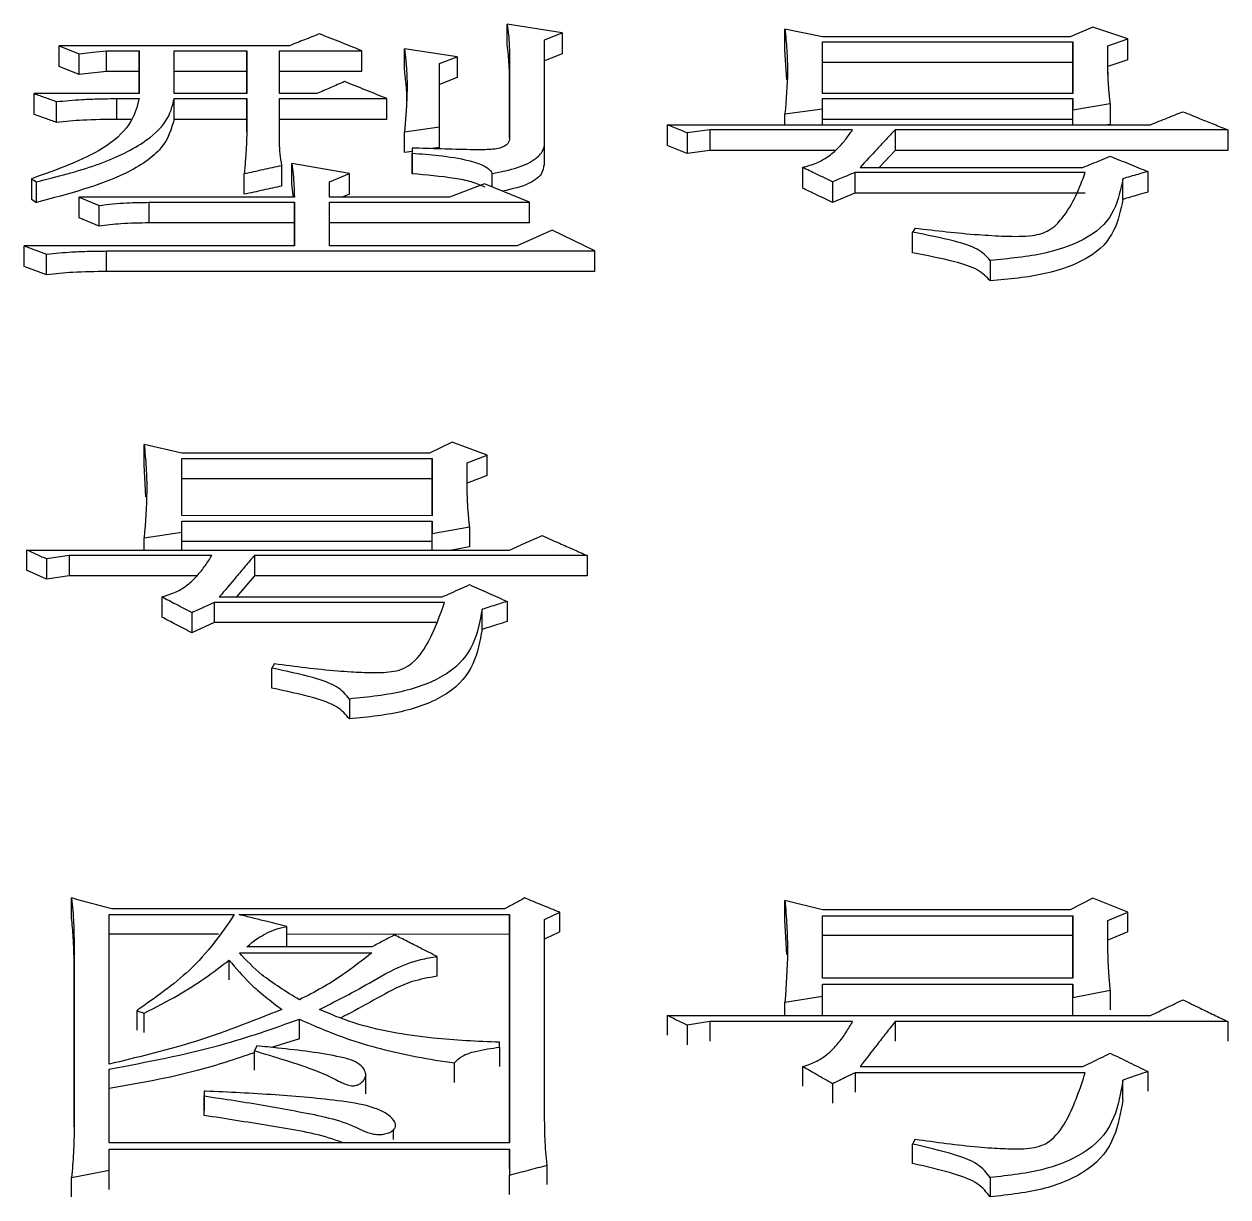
# Model space of a CAD drawing. Header units: millimetres. Extents: x 1953 to 4389, y 564 to 2287.
# Drawn here: x 2472.68 to 2477.89, y 2096.3 to 2101.37 of the extents above; entities that cross this region are included whole.
import ezdxf

# ---------------------------------------------------------------- set-up
doc = ezdxf.new("R2010")
doc.units = ezdxf.units.MM

msp = doc.modelspace()

# ---------------------------------------------------------------- linework, layer by layer
at = {"color": 7, "linetype": 'Continuous', "lineweight": 25}
for p, q in [((2475.0078, 2101.3288), (2474.7698, 2101.3671)), ((2474.7698, 2101.2771), (2474.7698, 2101.3671)), ((2477.3011, 2101.3543), (2477.2037, 2101.3117)), ((2477.4525, 2101.3032), (2477.3011, 2101.3543)), ((2474.9321, 2101.2989), (2475.0078, 2101.3288)), ((2475.0078, 2101.3288), (2475.0078, 2101.2388)), ((2475.9705, 2101.2558), (2475.9705, 2101.3458)), ((2476.1328, 2101.3117), (2475.9705, 2101.3458)), ((2477.2037, 2101.3117), (2476.1328, 2101.3117)), ((2477.366, 2101.2732), (2477.4525, 2101.3032)), ((2477.4525, 2101.2132), (2477.4525, 2101.3032)), ((2473.8287, 2101.2733), (2472.8335, 2101.2733)), ((2472.8335, 2101.1834), (2472.8335, 2101.2733)), ((2473.039, 2101.2519), (2473.1797, 2101.2519)), ((2473.039, 2101.162), (2473.039, 2101.2519)), ((2473.1797, 2101.2519), (2473.1797, 2101.0667)), ((2473.1797, 2101.162), (2473.1797, 2101.2519)), ((2473.3311, 2101.2519), (2473.6448, 2101.2519)), ((2473.3311, 2101.0667), (2473.3311, 2101.2519)), ((2473.6448, 2101.2519), (2473.6448, 2101.0667)), ((2473.6448, 2101.162), (2473.6448, 2101.2519)), ((2473.7854, 2101.2519), (2474.1424, 2101.2519)), ((2473.7854, 2101.0667), (2473.7854, 2101.2519)), ((2474.1424, 2101.162), (2474.1424, 2101.2519)), ((2474.3263, 2101.1705), (2474.3263, 2101.2605)), ((2474.5535, 2101.2262), (2474.3263, 2101.2605)), ((2474.9321, 2100.8662), (2474.9321, 2101.2989)), ((2475.9784, 2101.1265), (2475.9705, 2101.2558)), ((2476.1328, 2101.2904), (2477.2145, 2101.2903)), ((2476.1328, 2101.0666), (2476.1328, 2101.2904)), ((2477.2145, 2101.2903), (2477.2145, 2101.0666)), ((2477.2145, 2101.2004), (2477.2145, 2101.2903)), ((2477.366, 2101.254), (2477.366, 2101.2732)), ((2472.92, 2101.1492), (2472.92, 2101.2391)), ((2474.4777, 2101.1961), (2474.5535, 2101.2262)), ((2474.5535, 2101.2262), (2474.5535, 2101.1363)), ((2474.7806, 2101.2348), (2474.7806, 2100.875)), ((2474.7806, 2101.1449), (2474.7806, 2101.2348)), ((2475.0078, 2101.2388), (2474.9321, 2101.209)), ((2477.2145, 2101.2004), (2476.1328, 2101.2004)), ((2477.2145, 2101.0666), (2477.2145, 2101.2004)), ((2477.4525, 2101.2132), (2477.366, 2101.1833)), ((2473.039, 2101.162), (2472.92, 2101.1492)), ((2473.1797, 2101.162), (2473.039, 2101.162)), ((2473.1797, 2101.0667), (2473.1797, 2101.162)), ((2473.6448, 2101.162), (2473.3311, 2101.162)), ((2473.6448, 2101.0667), (2473.6448, 2101.162)), ((2474.1424, 2101.162), (2473.7854, 2101.162)), ((2474.7806, 2100.875), (2474.7806, 2101.1449)), ((2474.5535, 2101.1363), (2474.4777, 2101.1063)), ((2473.1797, 2101.0667), (2472.7253, 2101.0667)), ((2472.7253, 2100.977), (2472.7253, 2101.0667)), ((2473.0823, 2101.045), (2473.1797, 2101.045)), ((2473.0823, 2100.9554), (2473.0823, 2101.045)), ((2473.6448, 2101.0667), (2473.3311, 2101.0667)), ((2473.3311, 2101.045), (2473.6448, 2101.045)), ((2473.6448, 2101.045), (2473.6448, 2100.9013)), ((2473.6448, 2100.9554), (2473.6448, 2101.045)), ((2473.9477, 2101.0667), (2473.7854, 2101.0667)), ((2473.7854, 2101.045), (2474.2506, 2101.045)), ((2473.7854, 2100.9013), (2473.7854, 2101.045)), ((2474.2506, 2100.9553), (2474.2506, 2101.045)), ((2477.2145, 2101.0666), (2476.1328, 2101.0666)), ((2476.1328, 2101.045), (2477.2145, 2101.0449)), ((2476.1328, 2101.0015), (2476.1328, 2101.045)), ((2477.2145, 2101.0449), (2477.2145, 2100.9972)), ((2477.2145, 2100.9553), (2477.2145, 2101.0449)), ((2472.8227, 2100.9424), (2472.8227, 2101.032)), ((2475.9705, 2100.9798), (2476.1328, 2101.0015)), ((2476.1328, 2100.9318), (2476.1328, 2101.0015)), ((2477.2145, 2100.9972), (2477.3768, 2101.0232)), ((2477.2145, 2100.9318), (2477.2145, 2100.9972)), ((2477.3768, 2101.0232), (2477.3768, 2100.9336)), ((2473.1439, 2100.9554), (2473.0823, 2100.9554)), ((2473.6448, 2100.9554), (2473.3311, 2100.9554)), ((2473.6448, 2100.9012), (2473.6448, 2100.9554)), ((2474.2506, 2100.9553), (2473.7854, 2100.9554)), ((2475.9705, 2100.9318), (2475.9705, 2100.9798)), ((2477.2145, 2100.9553), (2476.1328, 2100.9553)), ((2477.2145, 2100.9318), (2477.2145, 2100.9553)), ((2474.3263, 2100.9013), (2474.4777, 2100.9231)), ((2474.3263, 2100.8118), (2474.3263, 2100.9013)), ((2474.4777, 2100.8336), (2474.4777, 2100.9231)), ((2475.4621, 2100.9318), (2477.5499, 2100.9318)), ((2475.4621, 2100.9318), (2475.4621, 2100.8423)), ((2475.646, 2100.91), (2475.5487, 2100.8969)), ((2475.5487, 2100.8969), (2475.5487, 2100.8074)), ((2476.2626, 2100.91), (2475.646, 2100.91)), ((2475.646, 2100.91), (2475.646, 2100.8205)), ((2477.8852, 2100.9099), (2476.4465, 2100.91)), ((2476.4465, 2100.91), (2476.4465, 2100.8205)), ((2477.3768, 2100.9336), (2477.3654, 2100.9318)), ((2477.8852, 2100.9099), (2477.8852, 2100.8204)), ((2474.4777, 2100.8336), (2474.4444, 2100.8288)), ((2474.9315, 2100.7556), (2474.9315, 2100.845)), ((2475.5487, 2100.8074), (2475.4621, 2100.8423)), ((2474.3588, 2100.8165), (2474.3263, 2100.8118)), ((2474.3588, 2100.8311), (2474.3588, 2100.8092)), ((2474.3588, 2100.8311), (2474.3588, 2100.7418)), ((2474.3588, 2100.7198), (2474.3588, 2100.8092)), ((2475.646, 2100.8205), (2475.5487, 2100.8074)), ((2476.187, 2100.8205), (2475.646, 2100.8205)), ((2476.4465, 2100.8205), (2476.3783, 2100.7474)), ((2477.8852, 2100.8204), (2476.4465, 2100.8205)), ((2473.7963, 2100.667), (2473.7963, 2100.7563)), ((2474.0883, 2100.721), (2473.8395, 2100.7651)), ((2473.8395, 2100.6758), (2473.8395, 2100.7651)), ((2476.0462, 2100.7475), (2476.0462, 2100.6582)), ((2476.2951, 2100.7474), (2477.2578, 2100.7474)), ((2477.539, 2100.7298), (2477.539, 2100.6405)), ((2472.7145, 2100.6989), (2472.7362, 2100.6856)), ((2472.7145, 2100.6989), (2472.7145, 2100.6097)), ((2473.634, 2100.6318), (2473.634, 2100.721)), ((2474.0018, 2100.6856), (2474.0883, 2100.721)), ((2474.0018, 2100.619), (2474.0018, 2100.6856)), ((2474.0883, 2100.6318), (2474.0883, 2100.721)), ((2474.6725, 2100.6767), (2474.521, 2100.619)), ((2474.8672, 2100.5968), (2474.6725, 2100.6767)), ((2474.7049, 2100.6634), (2474.7049, 2100.721)), ((2476.1761, 2100.6856), (2476.1761, 2100.5964)), ((2477.2686, 2100.7253), (2476.2734, 2100.7254)), ((2476.2734, 2100.7254), (2476.2734, 2100.6361)), ((2477.4309, 2100.6096), (2477.4309, 2100.6988)), ((2474.0883, 2100.6318), (2474.0572, 2100.619)), ((2476.2734, 2100.6361), (2476.1761, 2100.5964)), ((2477.2686, 2100.6361), (2476.2734, 2100.6361)), ((2472.9201, 2100.6191), (2473.0066, 2100.5835)), ((2473.8503, 2100.619), (2472.9201, 2100.6191)), ((2472.9201, 2100.53), (2472.9201, 2100.6191)), ((2473.0066, 2100.4944), (2473.0066, 2100.5835)), ((2473.2229, 2100.5968), (2473.8503, 2100.5968)), ((2473.2229, 2100.5078), (2473.2229, 2100.5968)), ((2473.8503, 2100.5968), (2473.8503, 2100.4089)), ((2473.8503, 2100.5077), (2473.8503, 2100.5968)), ((2474.521, 2100.619), (2474.0018, 2100.619)), ((2474.0018, 2100.5968), (2474.8672, 2100.5968)), ((2474.0018, 2100.4089), (2474.0018, 2100.5968)), ((2474.8672, 2100.5077), (2474.8672, 2100.5968)), ((2473.0066, 2100.4944), (2472.9201, 2100.53)), ((2473.8503, 2100.5077), (2473.2229, 2100.5078)), ((2473.8503, 2100.4089), (2473.8503, 2100.5077)), ((2474.8672, 2100.5077), (2474.0018, 2100.5077)), ((2474.9645, 2100.4762), (2474.8131, 2100.4089)), ((2475.1484, 2100.3864), (2474.9645, 2100.4762)), ((2476.533, 2100.4851), (2476.5222, 2100.4672)), ((2476.5222, 2100.3783), (2476.5222, 2100.4672)), ((2472.6821, 2100.3201), (2472.6821, 2100.4089)), ((2472.6821, 2100.4089), (2472.7794, 2100.3729)), ((2473.8503, 2100.4089), (2472.6821, 2100.4089)), ((2472.7794, 2100.2841), (2472.7794, 2100.3729)), ((2473.039, 2100.2976), (2473.039, 2100.3864)), ((2473.039, 2100.3864), (2475.1484, 2100.3864)), ((2474.8131, 2100.4089), (2474.0018, 2100.4089)), ((2475.1484, 2100.2976), (2475.1484, 2100.3864)), ((2472.7794, 2100.2841), (2472.6821, 2100.3201)), ((2476.8576, 2100.3458), (2476.8576, 2100.257)), ((2475.1484, 2100.2976), (2473.039, 2100.2976)), ((2473.2013, 2099.4628), (2473.2013, 2099.5505)), ((2473.3636, 2099.5129), (2473.2013, 2099.5505)), ((2474.5319, 2099.5599), (2474.4345, 2099.5128)), ((2474.6833, 2099.5034), (2474.5319, 2099.5599)), ((2474.4345, 2099.5128), (2473.3636, 2099.5129)), ((2473.3636, 2099.4893), (2474.4453, 2099.4893)), ((2473.3636, 2099.2426), (2473.3636, 2099.4893)), ((2474.4453, 2099.4893), (2474.4453, 2099.2425)), ((2474.4453, 2099.4016), (2474.4453, 2099.4893)), ((2474.5968, 2099.4704), (2474.6833, 2099.5034)), ((2474.6833, 2099.4158), (2474.6833, 2099.5034)), ((2473.209, 2099.3236), (2473.2013, 2099.4628)), ((2474.4453, 2099.4016), (2473.3636, 2099.4017)), ((2474.4453, 2099.2425), (2474.4453, 2099.4016)), ((2474.6833, 2099.4158), (2474.5968, 2099.3828)), ((2474.4453, 2099.2425), (2473.3636, 2099.2426)), ((2473.2013, 2099.1469), (2473.3636, 2099.1708)), ((2473.3636, 2099.2187), (2474.4453, 2099.2186)), ((2473.3636, 2099.1708), (2473.3636, 2099.2187)), ((2473.3636, 2099.094), (2473.3636, 2099.1708)), ((2474.4453, 2099.2186), (2474.4453, 2099.166)), ((2474.4453, 2099.1314), (2474.4453, 2099.2186)), ((2474.4453, 2099.166), (2474.6076, 2099.1947)), ((2474.6076, 2099.1947), (2474.6076, 2099.1075)), ((2473.2013, 2099.0941), (2473.2013, 2099.1469)), ((2474.4453, 2099.1314), (2473.3636, 2099.1314)), ((2474.4453, 2099.094), (2474.4453, 2099.166)), ((2474.4453, 2099.094), (2474.4453, 2099.1314)), ((2472.6929, 2099.0941), (2474.7807, 2099.094)), ((2472.6929, 2099.0941), (2472.6929, 2099.0069)), ((2472.8768, 2099.07), (2472.7795, 2099.0556)), ((2473.4934, 2099.07), (2472.8768, 2099.07)), ((2472.8768, 2099.07), (2472.8768, 2098.9829)), ((2475.116, 2099.07), (2473.6773, 2099.07)), ((2473.6773, 2099.07), (2473.6773, 2098.9829)), ((2474.6076, 2099.1075), (2474.5314, 2099.094)), ((2475.116, 2099.07), (2475.116, 2098.9829)), ((2472.7795, 2099.0556), (2472.7795, 2098.9685)), ((2472.7795, 2098.9685), (2472.6929, 2099.0069)), ((2472.8768, 2098.9829), (2472.7795, 2098.9685)), ((2473.43, 2098.9829), (2472.8768, 2098.9829)), ((2473.6773, 2098.9829), (2473.5995, 2098.8912)), ((2475.116, 2098.9829), (2473.6773, 2098.9829)), ((2473.277, 2098.8912), (2473.277, 2098.8043)), ((2474.4994, 2098.8669), (2473.5042, 2098.8669)), ((2473.5042, 2098.8669), (2473.5042, 2098.7801)), ((2473.5259, 2098.8912), (2474.4886, 2098.8912)), ((2474.7698, 2098.8717), (2474.7698, 2098.7849)), ((2473.4069, 2098.8231), (2473.4069, 2098.7364)), ((2474.6617, 2098.7509), (2474.6617, 2098.8377)), ((2473.5042, 2098.7801), (2473.4069, 2098.7364)), ((2474.4637, 2098.7801), (2473.5042, 2098.7801)), ((2473.7638, 2098.603), (2473.753, 2098.5833)), ((2473.753, 2098.4969), (2473.753, 2098.5833)), ((2474.0884, 2098.4501), (2474.0883, 2098.3638)), ((2472.8876, 2097.5049), (2472.8876, 2097.5901)), ((2475.9706, 2097.4946), (2475.9706, 2097.5798)), ((2476.1328, 2097.5387), (2475.9706, 2097.5798)), ((2477.3011, 2097.59), (2477.2038, 2097.5386)), ((2477.4525, 2097.5283), (2477.3011, 2097.59)), ((2473.0499, 2097.5181), (2473.5908, 2097.5181)), ((2473.0499, 2096.8719), (2473.0499, 2097.5181)), ((2474.759, 2097.5438), (2473.0607, 2097.5439)), ((2473.6124, 2097.5181), (2474.7807, 2097.5181)), ((2474.7807, 2097.5181), (2474.7807, 2096.5318)), ((2474.7807, 2097.433), (2474.7807, 2097.5181)), ((2474.997, 2097.4433), (2474.997, 2097.5284)), ((2477.2038, 2097.5386), (2476.1328, 2097.5387)), ((2476.1328, 2097.5129), (2477.2146, 2097.5129)), ((2476.1328, 2097.2438), (2476.1328, 2097.5129)), ((2477.2146, 2097.5129), (2477.2146, 2097.2438)), ((2477.2146, 2097.4279), (2477.2146, 2097.5129)), ((2477.366, 2097.4923), (2477.4525, 2097.5283)), ((2477.4525, 2097.4433), (2477.4525, 2097.5283)), ((2474.9321, 2096.6279), (2474.9321, 2097.4975)), ((2475.9781, 2097.346), (2475.9706, 2097.4946)), ((2473.5218, 2097.4331), (2473.0499, 2097.4331)), ((2474.7807, 2097.433), (2473.8179, 2097.4331)), ((2474.7807, 2096.5318), (2474.7807, 2097.433)), ((2477.2146, 2097.4279), (2476.1328, 2097.4279)), ((2477.2146, 2097.2438), (2477.2146, 2097.4279)), ((2477.4525, 2097.4433), (2477.366, 2097.4073)), ((2472.8985, 2097.3943), (2472.8985, 2096.6013)), ((2472.8985, 2097.3094), (2472.8985, 2097.3943)), ((2473.6125, 2097.3529), (2474.1857, 2097.3529)), ((2474.1857, 2097.3788), (2473.6449, 2097.3788)), ((2472.8985, 2096.6011), (2472.8985, 2097.3094)), ((2473.5691, 2097.237), (2473.5691, 2097.3218)), ((2474.4673, 2097.2523), (2474.4673, 2097.3372)), ((2477.2146, 2097.2438), (2476.1328, 2097.2438)), ((2476.1328, 2097.2178), (2477.2146, 2097.2178)), ((2476.1328, 2097.1656), (2476.1328, 2097.2178)), ((2477.2146, 2097.2178), (2477.2146, 2097.1604)), ((2477.2146, 2097.1331), (2477.2146, 2097.2178)), ((2477.2146, 2097.1604), (2477.3768, 2097.1917)), ((2477.3768, 2097.1917), (2477.3768, 2097.1071)), ((2475.9706, 2097.1395), (2476.1328, 2097.1656)), ((2475.9706, 2097.082), (2475.9706, 2097.1395)), ((2476.1328, 2097.082), (2476.1328, 2097.1656)), ((2477.2146, 2097.082), (2477.2146, 2097.1604)), ((2473.1689, 2097.103), (2473.2014, 2097.0925)), ((2473.1689, 2097.103), (2473.1689, 2097.0185)), ((2473.2014, 2097.0081), (2473.2014, 2097.0925)), ((2473.872, 2096.982), (2473.872, 2097.0664)), ((2475.4622, 2097.082), (2477.5499, 2097.082)), ((2475.4622, 2097.082), (2475.4622, 2096.9976)), ((2475.6461, 2097.0558), (2475.5487, 2097.0401)), ((2475.5487, 2097.0401), (2475.5487, 2096.9557)), ((2476.2626, 2097.0558), (2475.6461, 2097.0558)), ((2475.6461, 2097.0558), (2475.6461, 2096.9714)), ((2477.8852, 2097.0558), (2476.4465, 2097.0558)), ((2476.4465, 2097.0558), (2476.4465, 2096.9714)), ((2477.8852, 2097.0558), (2477.8852, 2096.9714)), ((2473.872, 2096.9819), (2473.7516, 2096.9444)), ((2473.6881, 2096.9509), (2473.6773, 2096.9298)), ((2474.7374, 2096.9456), (2474.7374, 2096.9666)), ((2474.7374, 2096.9456), (2474.7374, 2096.8613)), ((2473.0499, 2096.5319), (2473.0499, 2096.8507)), ((2474.1589, 2096.7436), (2474.1589, 2096.8282)), ((2474.5427, 2096.7929), (2474.5427, 2096.8771)), ((2476.0463, 2096.8612), (2476.0463, 2096.777)), ((2477.2687, 2096.8348), (2476.2735, 2096.8348)), ((2476.2735, 2096.8348), (2476.2735, 2096.7507)), ((2476.2951, 2096.8612), (2477.2578, 2096.8612)), ((2477.5391, 2096.84), (2477.5391, 2096.7559)), ((2476.1761, 2096.7872), (2476.1761, 2096.7031)), ((2477.4309, 2096.7189), (2477.4309, 2096.803)), ((2473.461, 2096.7554), (2473.461, 2096.6714)), ((2473.461, 2096.7554), (2473.461, 2096.7343)), ((2473.461, 2096.6503), (2473.461, 2096.7344)), ((2474.2784, 2096.6298), (2474.2784, 2096.6309)), ((2474.2784, 2096.5466), (2474.2784, 2096.5883)), ((2474.7807, 2096.5318), (2473.0499, 2096.5319)), ((2476.5331, 2096.5478), (2476.5223, 2096.5265)), ((2476.5223, 2096.4427), (2476.5223, 2096.5265)), ((2473.0499, 2096.5051), (2474.7807, 2096.5051)), ((2473.0499, 2096.414), (2473.0499, 2096.5051)), ((2474.7807, 2096.4215), (2474.7807, 2096.5051)), ((2474.7807, 2096.5051), (2474.7807, 2096.3925)), ((2473.0499, 2096.3305), (2473.0499, 2096.414)), ((2474.9429, 2096.3519), (2474.9429, 2096.4355)), ((2472.8877, 2096.2984), (2472.8877, 2096.3818)), ((2474.7807, 2096.3091), (2474.7807, 2096.3925)), ((2476.8576, 2096.3818), (2476.8576, 2096.2982))]:
    msp.add_line(p, q, dxfattribs=at)
at = {"color": 7, "linetype": 'Continuous', "lineweight": 25, "flags": 128}
for points in [[(2472.92, 2101.2391), (2472.9795, 2101.2455), (2473.039, 2101.2519)], [(2473.3311, 2100.9554), (2473.3311, 2100.9873), (2473.3311, 2101.045)], [(2472.7362, 2100.5964), (2472.7362, 2100.6295), (2472.7362, 2100.6576), (2472.7362, 2100.6856)], [(2472.7145, 2100.6097), (2472.7253, 2100.6031), (2472.7362, 2100.5964)], [(2473.8179, 2097.3816), (2473.8179, 2097.4241), (2473.8179, 2097.4666)], [(2473.6773, 2096.8455), (2473.6773, 2096.8802), (2473.6773, 2096.905), (2473.6773, 2096.9298)], [(2472.8877, 2096.3818), (2472.9688, 2096.3979), (2473.0499, 2096.414)]]:
    msp.add_lwpolyline(points, dxfattribs=at)
at = {"color": 7, "linetype": 'Continuous', "lineweight": 25}
for points, knots in [([(2474.7698, 2101.3671), (2474.7719, 2101.3518), (2474.7759, 2101.3221), (2474.7791, 2101.278), (2474.7801, 2101.2492), (2474.7806, 2101.2348)], [0, 0, 0, 0, 0.349386, 0.674644, 1, 1, 1, 1]), ([(2473.9585, 2101.3246), (2473.9369, 2101.316), (2473.8936, 2101.299), (2473.8503, 2101.2819), (2473.8287, 2101.2733)], [0, 0, 0, 0, 0.499996, 1, 1, 1, 1]), ([(2474.1424, 2101.2519), (2474.1118, 2101.264), (2474.0505, 2101.2883), (2473.9892, 2101.3125), (2473.9585, 2101.3246)], [0, 0, 0, 0, 0.5, 1, 1, 1, 1]), ([(2475.9705, 2101.3458), (2475.9736, 2101.3154), (2475.9796, 2101.2545), (2475.9837, 2101.1327), (2475.9758, 2101.0407), (2475.9705, 2100.9798)], [0, 0, 0, 0, 0.252085, 0.504198, 1, 1, 1, 1]), ([(2472.8335, 2101.2733), (2472.8479, 2101.2676), (2472.8768, 2101.2562), (2472.9056, 2101.2448), (2472.92, 2101.2391)], [0, 0, 0, 0, 0.4999989, 1, 1, 1, 1]), ([(2474.3263, 2101.2605), (2474.3266, 2101.2577), (2474.3273, 2101.2521), (2474.3282, 2101.2437), (2474.3292, 2101.2353), (2474.3301, 2101.2269), (2474.331, 2101.2185), (2474.3319, 2101.2101), (2474.3325, 2101.2031), (2474.3332, 2101.196), (2474.3338, 2101.189), (2474.3351, 2101.1722), (2474.3373, 2101.1356), (2474.3377, 2101.0904), (2474.3364, 2101.0507), (2474.3355, 2101.0309), (2474.335, 2101.0195), (2474.3344, 2101.0081), (2474.3336, 2100.9939), (2474.3325, 2100.9797), (2474.3316, 2100.9683), (2474.331, 2100.9598), (2474.3303, 2100.9512), (2474.3298, 2100.9441), (2474.3293, 2100.9384), (2474.329, 2100.9341), (2474.3287, 2100.9299), (2474.3283, 2100.9256), (2474.328, 2100.9213), (2474.3277, 2100.917), (2474.3273, 2100.9127), (2474.327, 2100.9092), (2474.3267, 2100.9053), (2474.3265, 2100.9029), (2474.3263, 2100.9013)], [0, 0, 0, 0, 0.023618, 0.047236, 0.070855, 0.094473, 0.118091, 0.141709, 0.165327, 0.177136, 0.200755, 0.224373, 0.318848, 0.507812, 0.602286, 0.649522, 0.67314, 0.696758, 0.743995, 0.791231, 0.81485, 0.838468, 0.862086, 0.885704, 0.897513, 0.909322, 0.921131, 0.932941, 0.94475, 0.956559, 0.968368, 0.980177, 0.986081, 1, 1, 1, 1]), ([(2474.7806, 2101.1449), (2474.7801, 2101.1603), (2474.779, 2101.1902), (2474.7756, 2101.2343), (2474.7717, 2101.2628), (2474.7698, 2101.2771)], [0, 0, 0, 0, 0.349838, 0.674851, 1, 1, 1, 1]), ([(2477.3768, 2101.0232), (2477.3766, 2101.0253), (2477.3761, 2101.0295), (2477.3754, 2101.0357), (2477.3748, 2101.0419), (2477.3741, 2101.0481), (2477.3735, 2101.0543), (2477.3729, 2101.0606), (2477.3724, 2101.0657), (2477.3719, 2101.0709), (2477.3714, 2101.0761), (2477.3709, 2101.0823), (2477.3702, 2101.0906), (2477.3695, 2101.0988), (2477.369, 2101.1071), (2477.3686, 2101.1133), (2477.3681, 2101.1216), (2477.3677, 2101.1298), (2477.3673, 2101.1381), (2477.3671, 2101.1443), (2477.3668, 2101.1525), (2477.3666, 2101.1608), (2477.3664, 2101.169), (2477.3662, 2101.1773), (2477.366, 2101.1855), (2477.3659, 2101.1937), (2477.3659, 2101.1999), (2477.3658, 2101.2061), (2477.3658, 2101.2122), (2477.3658, 2101.2174), (2477.3658, 2101.2215), (2477.3658, 2101.2256), (2477.3658, 2101.2297), (2477.3658, 2101.2338), (2477.3658, 2101.2369), (2477.3658, 2101.2399), (2477.3658, 2101.244), (2477.3658, 2101.2481), (2477.3658, 2101.2522), (2477.3659, 2101.2563), (2477.3659, 2101.2604), (2477.3659, 2101.2645), (2477.3659, 2101.2685), (2477.3659, 2101.2714), (2477.366, 2101.2732)], [0, 0, 0, 0, 0.024742, 0.049483, 0.074225, 0.098967, 0.123709, 0.14845, 0.173192, 0.185563, 0.210305, 0.235047, 0.259788, 0.309272, 0.334014, 0.358756, 0.383497, 0.432981, 0.457723, 0.482464, 0.507206, 0.55669, 0.581432, 0.606173, 0.655657, 0.680399, 0.70514, 0.729882, 0.754624, 0.779366, 0.791736, 0.804107, 0.828849, 0.84122, 0.853591, 0.865962, 0.878333, 0.903074, 0.915445, 0.927816, 0.952558, 0.964929, 0.9773, 1, 1, 1, 1]), ([(2477.3687, 2101.1123), (2477.3678, 2101.1299), (2477.366, 2101.1697), (2477.366, 2101.2245), (2477.366, 2101.2551)], [0, 0, 0, 0, 0.441321, 1, 1, 1, 1]), ([(2474.4777, 2100.9231), (2474.4777, 2100.9641), (2474.4777, 2101.0556), (2474.4777, 2101.1461), (2474.4777, 2101.1961)], [0, 0, 0, 0, 0.4472261, 1, 1, 1, 1]), ([(2472.92, 2101.1492), (2472.9056, 2101.1549), (2472.8768, 2101.1663), (2472.8479, 2101.1777), (2472.8335, 2101.1834)], [0, 0, 0, 0, 0.500003, 1, 1, 1, 1]), ([(2474.3337, 2101.1008), (2474.3337, 2101.101), (2474.332, 2101.1243), (2474.3291, 2101.1475), (2474.3263, 2101.1705)], [0, 0, 0, 0, 0.008247, 1, 1, 1, 1]), ([(2474.0667, 2101.1186), (2474.0469, 2101.1099), (2474.0072, 2101.0927), (2473.9675, 2101.0753), (2473.9477, 2101.0667)], [0, 0, 0, 0, 0.499996, 1, 1, 1, 1]), ([(2474.2506, 2101.045), (2474.2199, 2101.0573), (2474.1586, 2101.0819), (2474.0973, 2101.1063), (2474.0667, 2101.1186)], [0, 0, 0, 0, 0.5, 1, 1, 1, 1]), ([(2474.3327, 2101.113), (2474.3327, 2101.113), (2474.3325, 2101.114), (2474.3353, 2101.0531), (2474.3354, 2101.0352), (2474.3354, 2101.0325)], [0, 0, 0, 0, 0.007849, 0.849098, 1, 1, 1, 1]), ([(2473.1797, 2101.045), (2473.1696, 2101.0073), (2473.1494, 2100.9312), (2473.0058, 2100.8028), (2472.8257, 2100.7386), (2472.7145, 2100.6989)], [0, 0, 0, 0, 0.273464, 0.551009, 1, 1, 1, 1]), ([(2472.7253, 2101.0667), (2472.7416, 2101.0609), (2472.774, 2101.0494), (2472.8065, 2101.0378), (2472.8227, 2101.032)], [0, 0, 0, 0, 0.499998, 1, 1, 1, 1]), ([(2472.7362, 2100.6856), (2472.8252, 2100.708), (2473.0009, 2100.7521), (2473.1939, 2100.8437), (2473.3064, 2100.9453), (2473.3229, 2101.0119), (2473.3311, 2101.045)], [0, 0, 0, 0, 0.289657, 0.571456, 0.787204, 1, 1, 1, 1]), ([(2472.8227, 2101.032), (2472.8591, 2101.0354), (2472.92, 2101.0411), (2473.0071, 2101.0445), (2473.0572, 2101.0448), (2473.0823, 2101.045)], [0, 0, 0, 0, 0.426096, 0.71242, 1, 1, 1, 1]), ([(2474.3354, 2101.0435), (2474.3353, 2101.0394), (2474.3352, 2101.0269), (2474.3339, 2101.0025), (2474.333, 2100.986)], [0, 0, 0, 0, 0.322479, 1, 1, 1, 1]), ([(2477.5499, 2100.9318), (2477.5623, 2100.9368), (2477.5873, 2100.9469), (2477.6342, 2100.9658), (2477.6686, 2100.9796), (2477.6905, 2100.9884)], [0, 0, 0, 0, 0.266245, 0.532491, 1, 1, 1, 1]), ([(2477.6905, 2100.9884), (2477.7154, 2100.9784), (2477.7604, 2100.9603), (2477.8253, 2100.9341), (2477.8652, 2100.918), (2477.8852, 2100.9099)], [0, 0, 0, 0, 0.384573, 0.692287, 1, 1, 1, 1]), ([(2472.8227, 2100.9424), (2472.8065, 2100.9482), (2472.774, 2100.9597), (2472.7416, 2100.9713), (2472.7253, 2100.977)], [0, 0, 0, 0, 0.500004, 1, 1, 1, 1]), ([(2473.3311, 2100.9554), (2473.3186, 2100.9133), (2473.2933, 2100.8282), (2473.0958, 2100.692), (2472.8738, 2100.633), (2472.7362, 2100.5964)], [0, 0, 0, 0, 0.27123, 0.548484, 1, 1, 1, 1]), ([(2473.0823, 2100.9554), (2473.0333, 2100.9548), (2472.9458, 2100.9539), (2472.8603, 2100.9459), (2472.8227, 2100.9424)], [0, 0, 0, 0, 0.560746, 1, 1, 1, 1]), ([(2473.6448, 2100.9013), (2473.6444, 2100.882), (2473.6435, 2100.8425), (2473.639, 2100.7824), (2473.6357, 2100.7415), (2473.634, 2100.721)], [0, 0, 0, 0, 0.321579, 0.660777, 1, 1, 1, 1]), ([(2473.7963, 2100.7563), (2473.7936, 2100.7729), (2473.7885, 2100.8053), (2473.7859, 2100.8537), (2473.7856, 2100.8854), (2473.7854, 2100.9013)], [0, 0, 0, 0, 0.341779, 0.670798, 1, 1, 1, 1]), ([(2475.5487, 2100.8969), (2475.5363, 2100.9019), (2475.5157, 2100.9102), (2475.4869, 2100.9218), (2475.4704, 2100.9285), (2475.4621, 2100.9318)], [0, 0, 0, 0, 0.42836, 0.71418, 1, 1, 1, 1]), ([(2476.0462, 2100.7475), (2476.0679, 2100.7536), (2476.1107, 2100.7658), (2476.1612, 2100.7954), (2476.2005, 2100.8306), (2476.2351, 2100.8699), (2476.2534, 2100.8966), (2476.2626, 2100.91)], [0, 0, 0, 0, 0.176065, 0.348002, 0.566634, 0.783694, 1, 1, 1, 1]), ([(2476.4465, 2100.91), (2476.4335, 2100.8961), (2476.4075, 2100.8683), (2476.3571, 2100.8142), (2476.3196, 2100.7738), (2476.2951, 2100.7474)], [0, 0, 0, 0, 0.257226, 0.514452, 1, 1, 1, 1]), ([(2474.7806, 2100.875), (2474.7798, 2100.8668), (2474.7781, 2100.8501), (2474.7394, 2100.8273), (2474.6747, 2100.8233), (2474.5488, 2100.8252), (2474.4428, 2100.8285), (2474.3588, 2100.8311)], [0, 0, 0, 0, 0.110716, 0.223974, 0.35482, 0.487804, 1, 1, 1, 1]), ([(2474.7049, 2100.721), (2474.7431, 2100.7286), (2474.818, 2100.7434), (2474.896, 2100.782), (2474.9314, 2100.8253), (2474.9318, 2100.8526), (2474.9321, 2100.8662)], [0, 0, 0, 0, 0.291536, 0.572529, 0.787239, 1, 1, 1, 1]), ([(2474.3588, 2100.8092), (2474.3974, 2100.8062), (2474.4811, 2100.7997), (2474.5842, 2100.7842), (2474.6544, 2100.7627), (2474.6923, 2100.7434), (2474.7007, 2100.7285), (2474.7049, 2100.721)], [0, 0, 0, 0, 0.279047, 0.604417, 0.761098, 0.879545, 1, 1, 1, 1]), ([(2477.2578, 2100.7474), (2477.2703, 2100.7525), (2477.2963, 2100.7631), (2477.336, 2100.7793), (2477.3632, 2100.7904), (2477.3768, 2100.7959)], [0, 0, 0, 0, 0.314653, 0.657326, 1, 1, 1, 1]), ([(2477.3768, 2100.7959), (2477.4038, 2100.7849), (2477.4579, 2100.7629), (2477.512, 2100.7408), (2477.539, 2100.7298)], [0, 0, 0, 0, 0.499999, 1, 1, 1, 1]), ([(2473.634, 2100.721), (2473.661, 2100.7269), (2473.7151, 2100.7387), (2473.7692, 2100.7504), (2473.7963, 2100.7563)], [0, 0, 0, 0, 0.4999993, 1, 1, 1, 1]), ([(2473.8395, 2100.7651), (2473.8415, 2100.7496), (2473.8457, 2100.7176), (2473.8489, 2100.6689), (2473.8499, 2100.6357), (2473.8503, 2100.619)], [0, 0, 0, 0, 0.3204463, 0.660167, 1, 1, 1, 1]), ([(2474.3588, 2100.7418), (2474.3588, 2100.7377), (2474.3588, 2100.7304), (2474.3588, 2100.723), (2474.3588, 2100.7198)], [0, 0, 0, 0, 0.56, 1, 1, 1, 1]), ([(2474.9273, 2100.7558), (2474.9262, 2100.7456), (2474.9234, 2100.718), (2474.8693, 2100.6721), (2474.7918, 2100.6545), (2474.7498, 2100.645)], [0, 0, 0, 0, 0.210203, 0.572203, 1, 1, 1, 1]), ([(2476.1761, 2100.6856), (2476.1645, 2100.6911), (2476.1413, 2100.7021), (2476.0981, 2100.7228), (2476.0664, 2100.7379), (2476.0462, 2100.7475)], [0, 0, 0, 0, 0.267463, 0.534927, 1, 1, 1, 1]), ([(2477.539, 2100.7298), (2477.525, 2100.7257), (2477.4999, 2100.7186), (2477.4638, 2100.7082), (2477.4419, 2100.7019), (2477.4309, 2100.6988)], [0, 0, 0, 0, 0.39043, 0.695215, 1, 1, 1, 1]), ([(2473.8459, 2100.619), (2473.8457, 2100.6215), (2473.8445, 2100.6405), (2473.8418, 2100.6594), (2473.8395, 2100.6758)], [0, 0, 0, 0, 0.130167, 1, 1, 1, 1]), ([(2474.675, 2100.6623), (2474.6561, 2100.6703), (2474.6178, 2100.6867), (2474.5096, 2100.7072), (2474.4211, 2100.7146), (2474.3588, 2100.7198)], [0, 0, 0, 0, 0.223203, 0.452536, 1, 1, 1, 1]), ([(2476.2734, 2100.7254), (2476.2609, 2100.7203), (2476.2385, 2100.7111), (2476.206, 2100.6978), (2476.1861, 2100.6896), (2476.1761, 2100.6856)], [0, 0, 0, 0, 0.384577, 0.692288, 1, 1, 1, 1]), ([(2476.533, 2100.4851), (2476.6239, 2100.4745), (2476.7525, 2100.4594), (2476.9221, 2100.4498), (2477.017, 2100.4486), (2477.0816, 2100.461), (2477.1313, 2100.485), (2477.2116, 2100.5732), (2477.2436, 2100.6586), (2477.2686, 2100.7253)], [0, 0, 0, 0, 0.238484, 0.337767, 0.43778, 0.475122, 0.512592, 0.618725, 1, 1, 1, 1]), ([(2477.4309, 2100.6988), (2477.4127, 2100.6066), (2477.3872, 2100.4767), (2477.098, 2100.368), (2476.9389, 2100.3533), (2476.8576, 2100.3458)], [0, 0, 0, 0, 0.544628, 0.767125, 1, 1, 1, 1]), ([(2473.7963, 2100.667), (2473.7692, 2100.6612), (2473.7151, 2100.6494), (2473.661, 2100.6377), (2473.634, 2100.6318)], [0, 0, 0, 0, 0.5, 1, 1, 1, 1]), ([(2476.1761, 2100.5964), (2476.1645, 2100.6019), (2476.1413, 2100.6129), (2476.098, 2100.6336), (2476.0663, 2100.6486), (2476.0462, 2100.6582)], [0, 0, 0, 0, 0.267647, 0.535294, 1, 1, 1, 1]), ([(2477.539, 2100.6405), (2477.525, 2100.6365), (2477.4999, 2100.6293), (2477.4638, 2100.619), (2477.4419, 2100.6127), (2477.4309, 2100.6096)], [0, 0, 0, 0, 0.390574, 0.695287, 1, 1, 1, 1]), ([(2473.0066, 2100.5835), (2473.0464, 2100.5879), (2473.1175, 2100.5958), (2473.1907, 2100.5965), (2473.2229, 2100.5968)], [0, 0, 0, 0, 0.558835, 1, 1, 1, 1]), ([(2477.4309, 2100.6096), (2477.4127, 2100.5175), (2477.3871, 2100.3878), (2477.0979, 2100.2792), (2476.9389, 2100.2645), (2476.8576, 2100.257)], [0, 0, 0, 0, 0.544404, 0.766963, 1, 1, 1, 1]), ([(2473.2229, 2100.5078), (2473.1819, 2100.5072), (2473.1086, 2100.5063), (2473.0377, 2100.498), (2473.0066, 2100.4944)], [0, 0, 0, 0, 0.561086, 1, 1, 1, 1]), ([(2476.8576, 2100.3458), (2476.8419, 2100.3629), (2476.8099, 2100.3979), (2476.6824, 2100.4367), (2476.5833, 2100.4556), (2476.5222, 2100.4672)], [0, 0, 0, 0, 0.267599, 0.548584, 1, 1, 1, 1]), ([(2472.7794, 2100.3729), (2472.8159, 2100.3764), (2472.8768, 2100.3823), (2472.9639, 2100.3858), (2473.0139, 2100.3862), (2473.039, 2100.3864)], [0, 0, 0, 0, 0.426056, 0.7124, 1, 1, 1, 1]), ([(2476.8576, 2100.257), (2476.8419, 2100.2741), (2476.8099, 2100.3091), (2476.6824, 2100.3478), (2476.5833, 2100.3667), (2476.5222, 2100.3783)], [0, 0, 0, 0, 0.267465, 0.548457, 1, 1, 1, 1]), ([(2473.039, 2100.2976), (2472.99, 2100.2971), (2472.9026, 2100.2961), (2472.817, 2100.2878), (2472.7794, 2100.2841)], [0, 0, 0, 0, 0.560746, 1, 1, 1, 1]), ([(2473.2013, 2099.5505), (2473.2044, 2099.5169), (2473.2104, 2099.4497), (2473.2145, 2099.3154), (2473.2066, 2099.214), (2473.2013, 2099.1469)], [0, 0, 0, 0, 0.2520851, 0.5041975, 1, 1, 1, 1]), ([(2474.6076, 2099.1947), (2474.6074, 2099.197), (2474.6069, 2099.2016), (2474.6062, 2099.2085), (2474.6056, 2099.2153), (2474.6049, 2099.2222), (2474.6043, 2099.229), (2474.6037, 2099.2359), (2474.6032, 2099.2416), (2474.6027, 2099.2473), (2474.6022, 2099.253), (2474.6017, 2099.2598), (2474.601, 2099.2689), (2474.6003, 2099.2781), (2474.5998, 2099.2872), (2474.5994, 2099.294), (2474.5989, 2099.3031), (2474.5985, 2099.3122), (2474.5981, 2099.3213), (2474.5979, 2099.3281), (2474.5976, 2099.3372), (2474.5974, 2099.3463), (2474.5972, 2099.3554), (2474.597, 2099.3645), (2474.5968, 2099.3736), (2474.5967, 2099.3827), (2474.5967, 2099.3895), (2474.5966, 2099.3963), (2474.5966, 2099.4031), (2474.5966, 2099.4087), (2474.5966, 2099.4133), (2474.5966, 2099.4178), (2474.5966, 2099.4223), (2474.5966, 2099.4269), (2474.5966, 2099.4303), (2474.5966, 2099.4337), (2474.5966, 2099.4382), (2474.5966, 2099.4427), (2474.5966, 2099.4472), (2474.5967, 2099.4517), (2474.5967, 2099.4563), (2474.5967, 2099.4608), (2474.5967, 2099.4651), (2474.5967, 2099.4683), (2474.5968, 2099.4704)], [0, 0, 0, 0, 0.024742, 0.049483, 0.074225, 0.098967, 0.123709, 0.14845, 0.173192, 0.185563, 0.210305, 0.235047, 0.259788, 0.309272, 0.334014, 0.358756, 0.383497, 0.432981, 0.457723, 0.482464, 0.507206, 0.55669, 0.581431, 0.606173, 0.655657, 0.680399, 0.70514, 0.729882, 0.754624, 0.779366, 0.791736, 0.804107, 0.828849, 0.84122, 0.853591, 0.865962, 0.878333, 0.903074, 0.915445, 0.927816, 0.952558, 0.964929, 0.9773, 1, 1, 1, 1]), ([(2474.7807, 2099.094), (2474.7931, 2099.0996), (2474.8181, 2099.1107), (2474.865, 2099.1315), (2474.8994, 2099.1467), (2474.9213, 2099.1564)], [0, 0, 0, 0, 0.2662451, 0.5324905, 1, 1, 1, 1]), ([(2474.9213, 2099.1564), (2474.9462, 2099.1454), (2474.9912, 2099.1254), (2475.0561, 2099.0966), (2475.096, 2099.0788), (2475.116, 2099.07)], [0, 0, 0, 0, 0.384573, 0.692287, 1, 1, 1, 1]), ([(2472.7795, 2099.0556), (2472.7671, 2099.0611), (2472.7465, 2099.0702), (2472.7176, 2099.0831), (2472.7012, 2099.0904), (2472.6929, 2099.0941)], [0, 0, 0, 0, 0.42836, 0.71418, 1, 1, 1, 1]), ([(2473.277, 2098.8912), (2473.2987, 2098.898), (2473.3415, 2098.9113), (2473.392, 2098.9439), (2473.4313, 2098.9827), (2473.4659, 2099.0259), (2473.4842, 2099.0553), (2473.4934, 2099.07)], [0, 0, 0, 0, 0.176065, 0.348002, 0.566634, 0.783694, 1, 1, 1, 1]), ([(2473.6773, 2099.07), (2473.6643, 2099.0547), (2473.6383, 2099.0242), (2473.5879, 2098.9646), (2473.5504, 2098.9202), (2473.5259, 2098.8912)], [0, 0, 0, 0, 0.257226, 0.514452, 1, 1, 1, 1]), ([(2474.4886, 2098.8912), (2474.5011, 2098.8968), (2474.5271, 2098.9085), (2474.5668, 2098.9262), (2474.594, 2098.9384), (2474.6076, 2098.9445)], [0, 0, 0, 0, 0.314653, 0.657326, 1, 1, 1, 1]), ([(2474.6076, 2098.9445), (2474.6346, 2098.9324), (2474.6887, 2098.9082), (2474.7428, 2098.8839), (2474.7698, 2098.8717)], [0, 0, 0, 0, 0.499999, 1, 1, 1, 1]), ([(2473.4069, 2098.8231), (2473.3953, 2098.8292), (2473.3721, 2098.8414), (2473.3289, 2098.8641), (2473.2972, 2098.8807), (2473.277, 2098.8912)], [0, 0, 0, 0, 0.267463, 0.534927, 1, 1, 1, 1]), ([(2473.5042, 2098.8669), (2473.4917, 2098.8613), (2473.4693, 2098.8512), (2473.4368, 2098.8366), (2473.4168, 2098.8276), (2473.4069, 2098.8231)], [0, 0, 0, 0, 0.384577, 0.692287, 1, 1, 1, 1]), ([(2473.7638, 2098.603), (2473.8544, 2098.5914), (2473.9638, 2098.5773), (2474.1064, 2098.5669), (2474.1874, 2098.5633), (2474.2677, 2098.5651), (2474.3276, 2098.582), (2474.3877, 2098.6259), (2474.448, 2098.723), (2474.4797, 2098.8117), (2474.4994, 2098.8669)], [0, 0, 0, 0, 0.23813, 0.287988, 0.366961, 0.446683, 0.487555, 0.537237, 0.712015, 1, 1, 1, 1]), ([(2474.7698, 2098.8717), (2474.7558, 2098.8673), (2474.7307, 2098.8594), (2474.6946, 2098.8481), (2474.6727, 2098.8412), (2474.6617, 2098.8377)], [0, 0, 0, 0, 0.39043, 0.695215, 1, 1, 1, 1]), ([(2473.4069, 2098.7364), (2473.3953, 2098.7424), (2473.3721, 2098.7546), (2473.3288, 2098.7773), (2473.2971, 2098.7938), (2473.277, 2098.8043)], [0, 0, 0, 0, 0.2676466, 0.5352935, 1, 1, 1, 1]), ([(2474.6617, 2098.8377), (2474.6435, 2098.7364), (2474.618, 2098.5937), (2474.3288, 2098.4745), (2474.1697, 2098.4583), (2474.0884, 2098.4501)], [0, 0, 0, 0, 0.544628, 0.767125, 1, 1, 1, 1]), ([(2474.6617, 2098.7509), (2474.6435, 2098.6498), (2474.6179, 2098.5072), (2474.3287, 2098.3881), (2474.1697, 2098.372), (2474.0883, 2098.3638)], [0, 0, 0, 0, 0.544404, 0.766963, 1, 1, 1, 1]), ([(2474.7698, 2098.7849), (2474.7558, 2098.7805), (2474.7307, 2098.7726), (2474.6946, 2098.7613), (2474.6726, 2098.7544), (2474.6617, 2098.7509)], [0, 0, 0, 0, 0.390574, 0.695287, 1, 1, 1, 1]), ([(2474.0884, 2098.4501), (2474.0727, 2098.4688), (2474.0407, 2098.5073), (2473.9132, 2098.5498), (2473.8141, 2098.5705), (2473.753, 2098.5833)], [0, 0, 0, 0, 0.267599, 0.548584, 1, 1, 1, 1]), ([(2474.0883, 2098.3638), (2474.0727, 2098.3825), (2474.0407, 2098.4209), (2473.9132, 2098.4634), (2473.8141, 2098.4841), (2473.753, 2098.4969)], [0, 0, 0, 0, 0.267465, 0.548457, 1, 1, 1, 1]), ([(2472.8876, 2097.5901), (2472.8894, 2097.5718), (2472.8929, 2097.5352), (2472.8969, 2097.47), (2472.8979, 2097.4229), (2472.8985, 2097.3943)], [0, 0, 0, 0, 0.281466, 0.562942, 1, 1, 1, 1]), ([(2473.0607, 2097.5439), (2473.0319, 2097.5516), (2472.9742, 2097.567), (2472.9165, 2097.5824), (2472.8876, 2097.5901)], [0, 0, 0, 0, 0.499999, 1, 1, 1, 1]), ([(2474.8456, 2097.5901), (2474.8312, 2097.5824), (2474.8023, 2097.567), (2474.7735, 2097.5515), (2474.759, 2097.5438)], [0, 0, 0, 0, 0.499996, 1, 1, 1, 1]), ([(2474.997, 2097.5284), (2474.9718, 2097.5387), (2474.9213, 2097.5593), (2474.8708, 2097.5798), (2474.8456, 2097.5901)], [0, 0, 0, 0, 0.499999, 1, 1, 1, 1]), ([(2475.9706, 2097.5798), (2475.9736, 2097.5431), (2475.9797, 2097.4697), (2475.9837, 2097.3232), (2475.9758, 2097.2127), (2475.9706, 2097.1395)], [0, 0, 0, 0, 0.252085, 0.504198, 1, 1, 1, 1]), ([(2472.8985, 2097.3094), (2472.8982, 2097.3278), (2472.8976, 2097.3647), (2472.8944, 2097.4299), (2472.8902, 2097.4766), (2472.8876, 2097.5049)], [0, 0, 0, 0, 0.281816, 0.563643, 1, 1, 1, 1]), ([(2473.5908, 2097.5181), (2473.5338, 2097.4356), (2473.4309, 2097.2869), (2473.2496, 2097.1596), (2473.1689, 2097.103)], [0, 0, 0, 0, 0.555128, 1, 1, 1, 1]), ([(2473.8179, 2097.4666), (2473.7875, 2097.4742), (2473.7381, 2097.4866), (2473.6696, 2097.5038), (2473.6315, 2097.5134), (2473.6124, 2097.5181)], [0, 0, 0, 0, 0.443636, 0.721817, 1, 1, 1, 1]), ([(2474.9321, 2097.4975), (2474.9429, 2097.5027), (2474.9646, 2097.513), (2474.9862, 2097.5232), (2474.997, 2097.5284)], [0, 0, 0, 0, 0.499999, 1, 1, 1, 1]), ([(2473.6449, 2097.3788), (2473.6592, 2097.3911), (2473.6829, 2097.4115), (2473.7256, 2097.4361), (2473.7662, 2097.4559), (2473.8006, 2097.463), (2473.8179, 2097.4666)], [0, 0, 0, 0, 0.333513, 0.552424, 0.773916, 1, 1, 1, 1]), ([(2477.3768, 2097.1917), (2477.3766, 2097.1942), (2477.3762, 2097.1992), (2477.3755, 2097.2067), (2477.3748, 2097.2141), (2477.3742, 2097.2216), (2477.3736, 2097.2291), (2477.3729, 2097.2365), (2477.3724, 2097.2427), (2477.3719, 2097.249), (2477.3715, 2097.2552), (2477.3709, 2097.2626), (2477.3702, 2097.2726), (2477.3696, 2097.2825), (2477.369, 2097.2925), (2477.3686, 2097.2999), (2477.3682, 2097.3098), (2477.3677, 2097.3198), (2477.3674, 2097.3297), (2477.3671, 2097.3371), (2477.3669, 2097.3471), (2477.3666, 2097.357), (2477.3664, 2097.3669), (2477.3662, 2097.3768), (2477.3661, 2097.3867), (2477.366, 2097.3966), (2477.3659, 2097.404), (2477.3659, 2097.4114), (2477.3659, 2097.4189), (2477.3659, 2097.425), (2477.3658, 2097.43), (2477.3658, 2097.4349), (2477.3658, 2097.4399), (2477.3658, 2097.4448), (2477.3658, 2097.4485), (2477.3659, 2097.4522), (2477.3659, 2097.4571), (2477.3659, 2097.4621), (2477.3659, 2097.467), (2477.3659, 2097.472), (2477.3659, 2097.4769), (2477.366, 2097.4818), (2477.366, 2097.4866), (2477.366, 2097.49), (2477.366, 2097.4923)], [0, 0, 0, 0, 0.024742, 0.049483, 0.074225, 0.098967, 0.123709, 0.14845, 0.173192, 0.185563, 0.210305, 0.235047, 0.259788, 0.309272, 0.334014, 0.358756, 0.383497, 0.432981, 0.457723, 0.482464, 0.507206, 0.55669, 0.581431, 0.606173, 0.655657, 0.680399, 0.70514, 0.729882, 0.754624, 0.779366, 0.791736, 0.804107, 0.828849, 0.84122, 0.853591, 0.865962, 0.878333, 0.903074, 0.915445, 0.927816, 0.952558, 0.964929, 0.9773, 1, 1, 1, 1]), ([(2474.2831, 2097.4305), (2474.2669, 2097.4219), (2474.2344, 2097.4046), (2474.202, 2097.3874), (2474.1857, 2097.3788)], [0, 0, 0, 0, 0.499998, 1, 1, 1, 1]), ([(2474.4671, 2097.3372), (2474.4428, 2097.3496), (2474.4, 2097.3713), (2474.3386, 2097.4024), (2474.3016, 2097.4211), (2474.2831, 2097.4305)], [0, 0, 0, 0, 0.3962, 0.6981, 1, 1, 1, 1]), ([(2474.997, 2097.4433), (2474.9862, 2097.4382), (2474.9646, 2097.4279), (2474.9429, 2097.4176), (2474.9321, 2097.4125)], [0, 0, 0, 0, 0.499998, 1, 1, 1, 1]), ([(2473.8721, 2097.1501), (2473.8145, 2097.1851), (2473.7122, 2097.2473), (2473.6428, 2097.3208), (2473.6125, 2097.3529)], [0, 0, 0, 0, 0.563044, 1, 1, 1, 1]), ([(2474.1857, 2097.3529), (2474.1445, 2097.3208), (2474.0776, 2097.2686), (2473.9716, 2097.2011), (2473.9053, 2097.1671), (2473.8721, 2097.1501)], [0, 0, 0, 0, 0.443463, 0.720804, 1, 1, 1, 1]), ([(2473.2014, 2097.0925), (2473.2515, 2097.1181), (2473.3449, 2097.1658), (2473.4657, 2097.2436), (2473.5346, 2097.2957), (2473.5691, 2097.3218)], [0, 0, 0, 0, 0.3660862, 0.682145, 1, 1, 1, 1]), ([(2473.5691, 2097.3218), (2473.5976, 2097.2873), (2473.6427, 2097.2326), (2473.7241, 2097.1627), (2473.7722, 2097.1264), (2473.7963, 2097.1082)], [0, 0, 0, 0, 0.459963, 0.729487, 1, 1, 1, 1]), ([(2473.9585, 2097.1083), (2474.0209, 2097.1397), (2474.1326, 2097.196), (2474.2626, 2097.2764), (2474.3753, 2097.3222), (2474.4435, 2097.3333), (2474.4671, 2097.3371)], [0, 0, 0, 0, 0.381447, 0.683524, 0.890528, 1, 1, 1, 1]), ([(2474.4671, 2097.2523), (2474.43, 2097.2455), (2474.3361, 2097.2282), (2474.222, 2097.1644), (2474.125, 2097.1101), (2474.0656, 2097.0794), (2474.0515, 2097.0721)], [0, 0, 0, 0, 0.214427, 0.543787, 0.891343, 1, 1, 1, 1]), ([(2477.5499, 2097.082), (2477.5624, 2097.088), (2477.5874, 2097.1001), (2477.6342, 2097.1228), (2477.6686, 2097.1394), (2477.6905, 2097.15)], [0, 0, 0, 0, 0.266245, 0.532491, 1, 1, 1, 1]), ([(2477.6905, 2097.15), (2477.7155, 2097.1379), (2477.7604, 2097.1162), (2477.8253, 2097.0848), (2477.8653, 2097.0655), (2477.8852, 2097.0558)], [0, 0, 0, 0, 0.384573, 0.692287, 1, 1, 1, 1]), ([(2473.7963, 2097.1082), (2473.6663, 2097.0567), (2473.4328, 2096.964), (2473.1676, 2096.9002), (2473.0499, 2096.8719)], [0, 0, 0, 0, 0.5563759, 1, 1, 1, 1]), ([(2474.7374, 2096.9666), (2474.6411, 2096.9705), (2474.4829, 2096.9768), (2474.2706, 2097.0082), (2474.101, 2097.0476), (2474.0057, 2097.0882), (2473.9585, 2097.1083)], [0, 0, 0, 0, 0.3443941, 0.5659658, 0.7849961, 1, 1, 1, 1]), ([(2473.0499, 2096.8507), (2473.2135, 2096.8814), (2473.5039, 2096.936), (2473.7601, 2097.0268), (2473.872, 2097.0664)], [0, 0, 0, 0, 0.563329, 1, 1, 1, 1]), ([(2473.872, 2097.0664), (2473.9381, 2097.0372), (2474.0475, 2096.9889), (2474.2222, 2096.9379), (2474.3783, 2096.9018), (2474.4878, 2096.8853), (2474.5427, 2096.8771)], [0, 0, 0, 0, 0.334937, 0.554746, 0.776585, 1, 1, 1, 1]), ([(2475.5487, 2097.0401), (2475.5364, 2097.0461), (2475.5158, 2097.0561), (2475.4869, 2097.07), (2475.4704, 2097.078), (2475.4622, 2097.082)], [0, 0, 0, 0, 0.42836, 0.71418, 1, 1, 1, 1]), ([(2476.0463, 2096.8612), (2476.0679, 2096.8686), (2476.1107, 2096.8831), (2476.1613, 2096.9186), (2476.2006, 2096.9608), (2476.2352, 2097.0078), (2476.2535, 2097.0398), (2476.2626, 2097.0558)], [0, 0, 0, 0, 0.176065, 0.348002, 0.566634, 0.783694, 1, 1, 1, 1]), ([(2476.4465, 2097.0558), (2476.4336, 2097.0392), (2476.4076, 2097.0059), (2476.3571, 2096.9411), (2476.3196, 2096.8928), (2476.2951, 2096.8612)], [0, 0, 0, 0, 0.257226, 0.514452, 1, 1, 1, 1]), ([(2473.6773, 2096.9298), (2473.7206, 2096.9168), (2473.836, 2096.8821), (2473.9618, 2096.8404), (2474.0379, 2096.8008), (2474.0618, 2096.789), (2474.0806, 2096.7818), (2474.0971, 2096.7787), (2474.1087, 2096.7786), (2474.1206, 2096.781), (2474.1349, 2096.7873), (2474.15, 2096.7997), (2474.1602, 2096.8178), (2474.1582, 2096.8411), (2474.1418, 2096.8658), (2474.105, 2096.8895), (2473.9827, 2096.9187), (2473.841, 2096.9354), (2473.7186, 2096.9478), (2473.6881, 2096.9509)], [0, 0, 0, 0, 0.125302, 0.334347, 0.369116, 0.392006, 0.415961, 0.426676, 0.435655, 0.44463, 0.458341, 0.481396, 0.513091, 0.54477, 0.589295, 0.633614, 0.685428, 0.92175, 1, 1, 1, 1]), ([(2474.5427, 2096.8771), (2474.5524, 2096.8878), (2474.5721, 2096.9097), (2474.6452, 2096.9323), (2474.7022, 2096.9405), (2474.7374, 2096.9456)], [0, 0, 0, 0, 0.267237, 0.548075, 1, 1, 1, 1]), ([(2473.6773, 2096.9212), (2473.5965, 2096.8939), (2473.4003, 2096.8279), (2473.1796, 2096.7892), (2473.0499, 2096.7665)], [0, 0, 0, 0, 0.412223, 1, 1, 1, 1]), ([(2477.2578, 2096.8612), (2477.2703, 2096.8673), (2477.2964, 2096.88), (2477.3361, 2096.8993), (2477.3632, 2096.9126), (2477.3768, 2096.9192)], [0, 0, 0, 0, 0.314653, 0.657326, 1, 1, 1, 1]), ([(2477.3768, 2096.9192), (2477.4039, 2096.906), (2477.458, 2096.8797), (2477.5121, 2096.8532), (2477.5391, 2096.84)], [0, 0, 0, 0, 0.499999, 1, 1, 1, 1]), ([(2476.1761, 2096.7872), (2476.1645, 2096.7938), (2476.1414, 2096.807), (2476.0981, 2096.8317), (2476.0664, 2096.8497), (2476.0463, 2096.8612)], [0, 0, 0, 0, 0.267463, 0.534927, 1, 1, 1, 1]), ([(2476.2735, 2096.8348), (2476.261, 2096.8287), (2476.2385, 2096.8177), (2476.2061, 2096.8018), (2476.1861, 2096.7921), (2476.1761, 2096.7872)], [0, 0, 0, 0, 0.384577, 0.692287, 1, 1, 1, 1]), ([(2476.5331, 2096.5478), (2476.6235, 2096.5353), (2476.733, 2096.52), (2476.8754, 2096.5087), (2476.9563, 2096.5047), (2477.0363, 2096.5067), (2477.0932, 2096.5238), (2477.1484, 2096.5638), (2477.2145, 2096.6688), (2477.2467, 2096.7673), (2477.2687, 2096.8348)], [0, 0, 0, 0, 0.237785, 0.287938, 0.366632, 0.446055, 0.486951, 0.527634, 0.676721, 1, 1, 1, 1]), ([(2477.5391, 2096.84), (2477.525, 2096.8352), (2477.4999, 2096.8266), (2477.4639, 2096.8143), (2477.4419, 2096.8068), (2477.4309, 2096.803)], [0, 0, 0, 0, 0.39043, 0.695215, 1, 1, 1, 1]), ([(2477.4309, 2096.803), (2477.4128, 2096.6929), (2477.3873, 2096.5378), (2477.098, 2096.4083), (2476.939, 2096.3907), (2476.8576, 2096.3818)], [0, 0, 0, 0, 0.544628, 0.767125, 1, 1, 1, 1]), ([(2473.461, 2096.7344), (2473.5052, 2096.7279), (2473.6376, 2096.7086), (2473.8528, 2096.6705), (2474.0498, 2096.6328), (2474.1435, 2096.5857), (2474.1799, 2096.5715), (2474.212, 2096.567), (2474.2364, 2096.5687), (2474.2586, 2096.5746), (2474.2763, 2096.584), (2474.2869, 2096.5962), (2474.289, 2096.6118), (2474.2786, 2096.6335), (2474.2502, 2096.6595), (2474.1773, 2096.6929), (2474.0102, 2096.7201), (2473.7644, 2096.7408), (2473.5648, 2096.7511), (2473.4627, 2096.7553), (2473.461, 2096.7554)], [0, 0, 0, 0, 0.07376, 0.221291, 0.369161, 0.400761, 0.427212, 0.440277, 0.453391, 0.466052, 0.479506, 0.492813, 0.505075, 0.525102, 0.558597, 0.593335, 0.676611, 0.83455, 0.997228, 1, 1, 1, 1]), ([(2477.4309, 2096.7189), (2477.4128, 2096.6089), (2477.3872, 2096.4539), (2477.098, 2096.3246), (2476.939, 2096.3071), (2476.8576, 2096.2982)], [0, 0, 0, 0, 0.544404, 0.766963, 1, 1, 1, 1]), ([(2474.0614, 2096.5319), (2474.0414, 2096.539), (2473.9421, 2096.5745), (2473.7337, 2096.6071), (2473.552, 2096.6359), (2473.461, 2096.6503)], [0, 0, 0, 0, 0.111682, 0.554873, 1, 1, 1, 1]), ([(2474.9429, 2096.4355), (2474.9408, 2096.4546), (2474.9365, 2096.4927), (2474.9331, 2096.5569), (2474.9325, 2096.6019), (2474.9321, 2096.6279)], [0, 0, 0, 0, 0.297192, 0.594407, 1, 1, 1, 1]), ([(2472.8985, 2096.6013), (2472.8983, 2096.5826), (2472.8978, 2096.5451), (2472.8953, 2096.472), (2472.8907, 2096.4175), (2472.8877, 2096.3818)], [0, 0, 0, 0, 0.256617, 0.51324, 1, 1, 1, 1]), ([(2476.8576, 2096.3818), (2476.842, 2096.4021), (2476.81, 2096.4439), (2476.6825, 2096.4901), (2476.5834, 2096.5126), (2476.5223, 2096.5265)], [0, 0, 0, 0, 0.267599, 0.548584, 1, 1, 1, 1]), ([(2474.7807, 2096.3925), (2474.8077, 2096.3997), (2474.8618, 2096.414), (2474.9159, 2096.4283), (2474.9429, 2096.4355)], [0, 0, 0, 0, 0.499999, 1, 1, 1, 1]), ([(2476.8576, 2096.2982), (2476.842, 2096.3185), (2476.8099, 2096.3602), (2476.6825, 2096.4063), (2476.5834, 2096.4288), (2476.5223, 2096.4427)], [0, 0, 0, 0, 0.267465, 0.548457, 1, 1, 1, 1])]:
    msp.add_open_spline(points, degree=3, knots=knots, dxfattribs=at)

doc.saveas('drawing.dxf')
